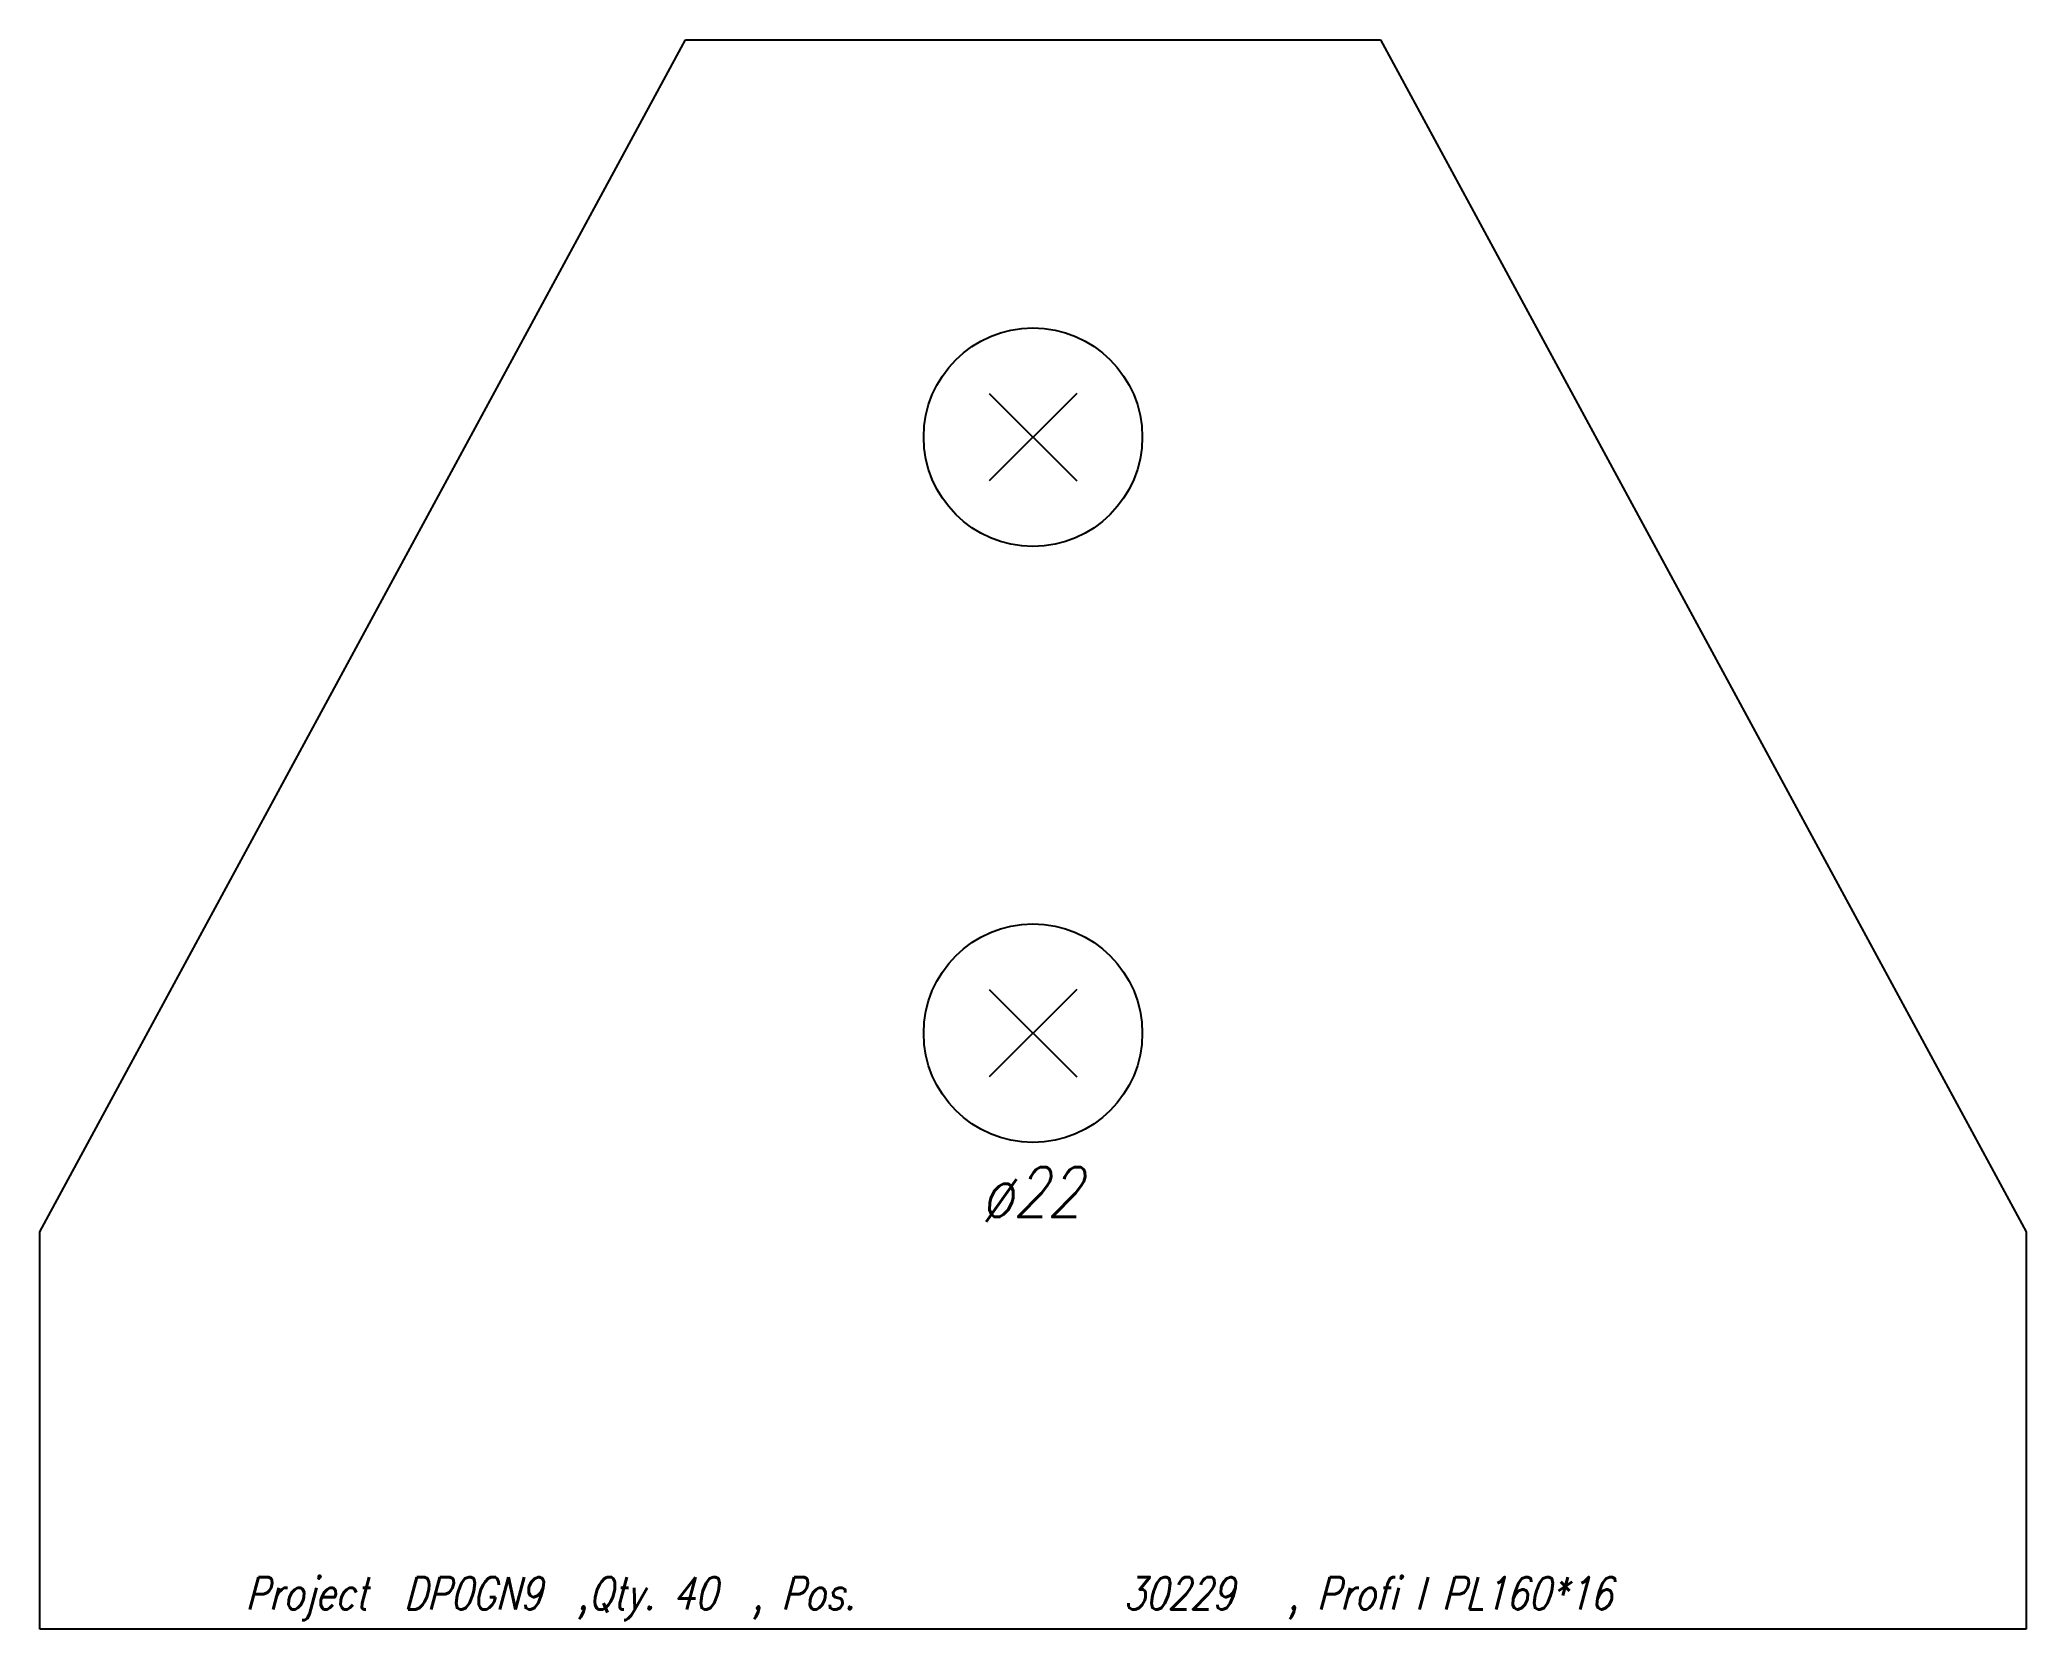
# Model space of a CAD drawing. Extents: x 0 to 200, y -80 to 80.
import ezdxf

# ---------------------------------------------------------------- set-up
doc = ezdxf.new("R2010")
doc.units = 0
doc.header["$LTSCALE"] = 10
for name, color, linetype in [('BEZ_SCHRAUBEN', 7, 'CONTINUOUS'), ('SCHRAUBEN', 7, 'CONTINUOUS'), ('TEILE', 7, 'CONTINUOUS'), ('UNTERSCHRIFT', 7, 'CONTINUOUS')]:
    doc.layers.add(name, color=color, linetype=linetype)
doc.styles.get("Standard").update_dxf_attribs({"font": 'ROMANS'})

msp = doc.modelspace()

# ---------------------------------------------------------------- linework, layer by layer
at = {"layer": 'SCHRAUBEN', "color": 6}
for p, q in [((104.399933, 44.400982), (95.599937, 35.600983)), ((95.599937, 44.400982), (104.399933, 35.600983)), ((104.399933, -15.598957), (95.599937, -24.398958)), ((95.599937, -15.598957), (104.399933, -24.398958))]:
    msp.add_line(p, q, dxfattribs=at)
at = {"layer": 'SCHRAUBEN', "color": 2}
for centre in [(99.999931, 40.000984), (99.999931, -19.998959)]:
    msp.add_circle(centre, 11.000008, dxfattribs=at)
at = {"layer": 'TEILE', "color": 2}
for p, q in [((0, -40.002331), (65, 80.000999)), ((65, 80.000999), (134.999924, 80.000999)), ((134.999924, 80.000999), (199.999924, -40.002331)), ((0, -80.000999), (0, -40.002331)), ((199.999924, -40.002331), (199.999924, -80.000999)), ((199.999924, -80.000999), (0, -80.000999))]:
    msp.add_line(p, q, dxfattribs=at)

# ---------------------------------------------------------------- texts
at = {"layer": 'BEZ_SCHRAUBEN', "color": 2, "oblique": 15, "width": 0.8}
msp.add_text(' ø22', height=5, dxfattribs=at).set_placement((91.999939, -38.498959))
at = {"layer": 'UNTERSCHRIFT', "color": 2, "oblique": 15, "width": 0.8}
for s, p in [('Project  DP0GN9  ,Qty. 40  , Pos. ', (20.699963, -78.001007)), ('30229', (109.09996, -78.001007)), ('  , Profi l PL160*16', (122.09996, -78.001007))]:
    msp.add_text(s, height=3.25, dxfattribs=at).set_placement(p)

doc.saveas('drawing.dxf')
